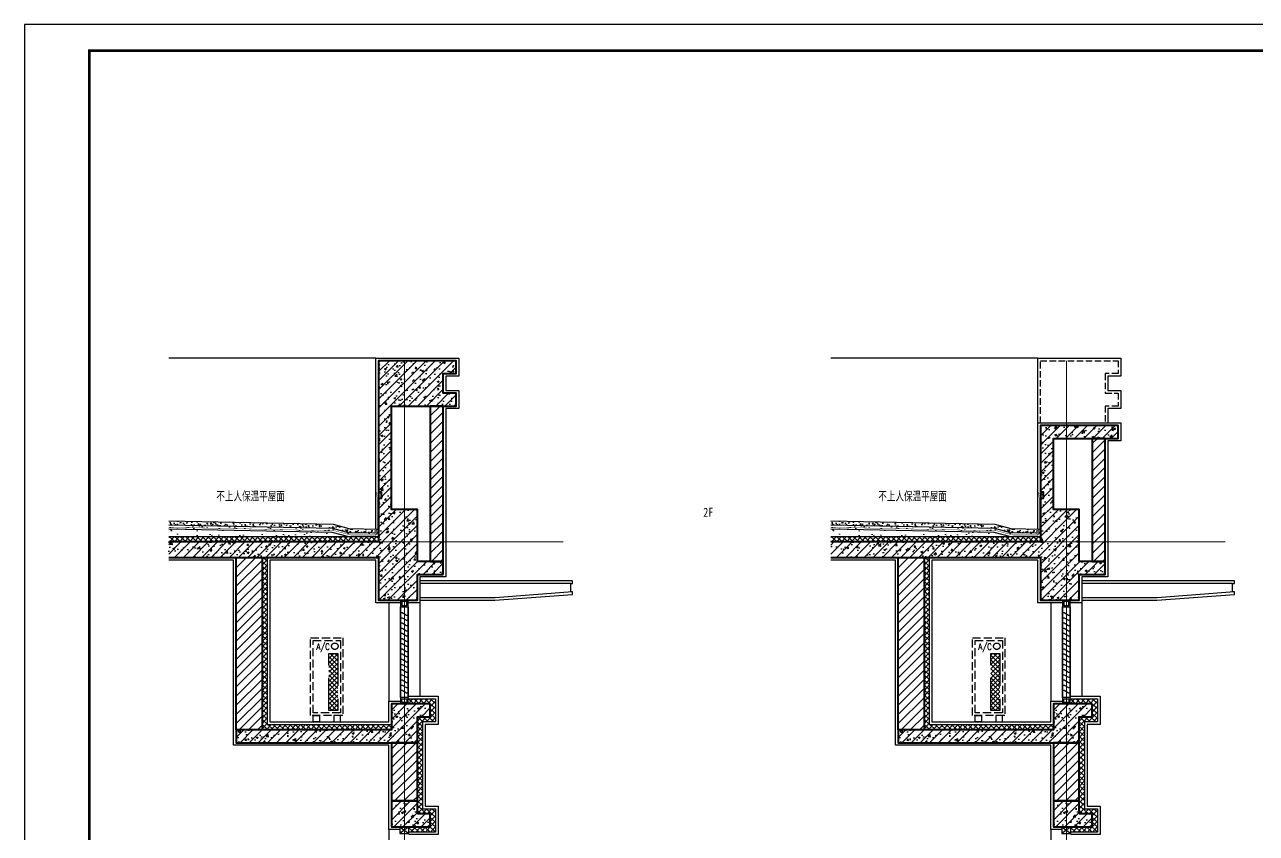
# Model space of a CAD drawing. Extents: x 1188826 to 1909461, y 608442 to 1651179.
# Drawn here: x 1471963 to 1481482, y 933848 to 940094 of the extents above; entities that cross this region are included whole.
import ezdxf

# ---------------------------------------------------------------- set-up
doc = ezdxf.new("R2010")
doc.units = 0
doc.header["$LTSCALE"] = 1000
doc.header["$MEASUREMENT"] = 0
for name, pattern in [('__DASH', [0.35, 0.25, -0.1]), ('ACAD_ISO10W100', [18.5, 12, -3, 0.5, -3]), ('DASH', [0.35, 0.25, -0.1]), ('DOTE', [2.42, 2, -0.2, 0.02, -0.2]), ('HIDDEN2', [0.1875, 0.125, -0.0625])]:
    doc.linetypes.add(name, pattern=pattern)
for name, color, linetype in [('A-HATH(填充)', 8, 'Continuous'), ('A-LM-HA(填充)', 8, 'Continuous'), ('A-LM-W(窗框)', 146, 'Continuous'), ('A-TEXT(房间)', 243, 'Continuous'), ('A-WA-I(保温层)', 40, 'Continuous'), ('A-WA-M(面层)', 43, 'Continuous'), ('A_H_MATERIAL', 40, 'Continuous'), ('PUB_TEXT', 4, 'Continuous'), ('WIN', 4, 'Continuous'), ('图框', 140, 'Continuous'), ('空调外机', 132, 'Continuous'), ('立面', 73, 'Continuous'), ('辅助线', 251, 'Continuous'), ('防水层', 192, 'Continuous')]:
    doc.layers.add(name, color=color, linetype=linetype)
for name, color, linetype, lineweight in [('DOTE', 19, 'DOTE', 9), ('PUB_HATCH', 8, 'Continuous', 9), ('WALL', 9, 'Continuous', 40)]:
    doc.layers.add(name, color=color, linetype=linetype, lineweight=lineweight)
doc.styles.add('HZ', font='txt.shx', dxfattribs={"width": 0.9, "bigfont": 'hztxt.shx'})
doc.styles.add('TXT', font='simplex.shx', dxfattribs={"width": 0.8, "bigfont": 'hztxt.shx'})
doc.styles.add('黑体', font='simhei.ttf')
pattern_1 = [(45, (172996.197, 304607.25), (-35.355339, 35.355339), []), (50, (172996.2, 304607.25), (143.452037, -12.550427), [15, -165]), (355, (172996.2, 304607.25), (-27.750267, 150.438427), [12, -132]), (100.4514, (173008.15, 304606.2), (115.701876, 137.887908), [12.748038, -140.228422]), (46.1842, (172996.2, 304647.25), (213.44821, -33.103803), [22.5, -247.5]), (96.6356, (173013.98, 304644.49), (186.93254, 194.823574), [19.122058, -210.3426]), (351.1842, (172996.2, 304647.25), (186.93239, 194.82372), [18, -198]), (21, (173016.2, 304637.25), (119.38141, -80.523778), [15, -165]), (326, (173016.2, 304637.25), (48.663066, 145.030009), [12, -132]), (71.4514, (173026.15, 304630.54), (168.044526, 64.5061), [12.748038, -140.228422]), (37.5, (172996.197, 304607.25), (2.431971, 66.5787708), [0, -130.4, 0, -134, 0, -132.5]), (7.5, (172996.2, 304607.25), (52.6139075, 78.8823424), [0, -76.4, 0, -127.4, 0, -50.5]), (327.5, (172951.597, 304607.25), (106.7644872, -4.5109743), [0, -50, 0, -156, 0, -207]), (317.5, (172931.6, 304607.25), (116.637234, 20.0209965), [0, -65, 0, -103.6, 0, -147])]
pattern_2 = [(47.8624052, (173016.172, 304608.247), (-20.97382044, 18.97631373), []), (137.8624052, (173016.172, 304608.247), (-18.97631373, -20.97382044), [])]
pattern_3 = [(37.5, (1006422.37, 568620.36), (-4.000078, 122.35331), [0, -96.52, 0, -107.95, 0, -103.1875]), (7.5, (1006422.37, 568620.36), (112.38082, 179.206275), [0, -52.07, 0, -86.995, 0, -33.3375]), (327.5, (1006344.27, 568620.36), (197.748093, 0.359296), [0, -31.75, 0, -114.3, 0, -149.225]), (317.5, (1006344.27, 568620.36), (190.889113, 55.73233), [0, -15.875, 0, -74.93, 0, -85.725])]
pattern_4 = [(45, (178111.953, 304607.25), (-35.355339, 35.355339), []), (50, (178111.95, 304607.25), (143.452037, -12.550427), [15, -165]), (355, (178111.95, 304607.25), (-27.750267, 150.438427), [12, -132]), (100.4514, (178123.91, 304606.2), (115.701876, 137.887908), [12.748038, -140.228422]), (46.1842, (178111.95, 304647.25), (213.44821, -33.103803), [22.5, -247.5]), (96.6356, (178129.74, 304644.49), (186.93254, 194.823574), [19.122058, -210.3426]), (351.1842, (178111.95, 304647.25), (186.93239, 194.82372), [18, -198]), (21, (178131.95, 304637.25), (119.38141, -80.523778), [15, -165]), (326, (178131.95, 304637.25), (48.663066, 145.030009), [12, -132]), (71.4514, (178141.9, 304630.54), (168.044526, 64.5061), [12.748038, -140.228422]), (37.5, (178111.953, 304607.25), (2.431971, 66.5787708), [0, -130.4, 0, -134, 0, -132.5]), (7.5, (178111.95, 304607.25), (52.6139075, 78.8823424), [0, -76.4, 0, -127.4, 0, -50.5]), (327.5, (178067.353, 304607.25), (106.7644872, -4.5109743), [0, -50, 0, -156, 0, -207]), (317.5, (178047.35, 304607.25), (116.637234, 20.0209965), [0, -65, 0, -103.6, 0, -147])]
pattern_5 = [(47.8624052, (178131.928, 304608.247), (-20.97382044, 18.97631373), []), (137.8624052, (178131.928, 304608.247), (-18.97631373, -20.97382044), [])]
pattern_6 = [(37.5, (1011538.13, 568620.36), (-4.000078, 122.35331), [0, -96.52, 0, -107.95, 0, -103.1875]), (7.5, (1011538.13, 568620.36), (112.38082, 179.206275), [0, -52.07, 0, -86.995, 0, -33.3375]), (327.5, (1011460.02, 568620.36), (197.748093, 0.359296), [0, -31.75, 0, -114.3, 0, -149.225]), (317.5, (1011460.02, 568620.36), (190.889113, 55.73233), [0, -15.875, 0, -74.93, 0, -85.725])]

# ---------------------------------------------------------------- blocks, each defined once
blk = doc.blocks.new('A$C63856392')
at = {"layer": '空调外机', "linetype": 'DASH'}
h = blk.add_hatch(dxfattribs=at)
h.set_pattern_fill('NET', color=256, scale=200, angle=45, style=0)
h.set_pattern_definition([(45, (-333662.741, 700712.276), (-17.6776695, 17.6776695), []), (135, (-333662.741, 700712.276), (-17.6776695, -17.6776695), [])])
h.paths.add_polyline_path([(140, 90), (210, 90), (210, 530), (140, 530)])
at = {"layer": '空调外机', "linetype": 'DASH', "ltscale": 0.25}
for points in [[(0, 650), (250, 650), (250, 50), (0, 50)], [(20, 630), (230, 630), (230, 70), (20, 70)]]:
    blk.add_lwpolyline(points, close=True, dxfattribs=at)
at = {"layer": '空调外机', "linetype": 'DASH'}
for points in [[(140, 530), (210, 530), (210, 90), (140, 90)], [(20, 50), (70, 50), (70, 0), (20, 0)], [(230, 50), (180, 50), (180, 0), (230, 0)]]:
    blk.add_lwpolyline(points, close=True, dxfattribs=at)
blk.add_circle((187.3, 585), 25, dxfattribs=at)
at = {"layer": '空调外机', "linetype": 'DASH', "style": 'HZ', "width": 0.8}
blk.add_text('A/C', height=50, dxfattribs=at).set_placement((44.4, 556.3))

msp = doc.modelspace()

# ---------------------------------------------------------------- hatches: boundary and pattern name
at = {"layer": 'A-HATH(填充)'}
h = msp.add_hatch(dxfattribs=at)
h.set_pattern_fill('钢筋混凝土', color=256, scale=20, style=0)
h.set_pattern_definition([(45, (191919.244, 304607.25), (-35.355339, 35.355339), []), (50, (191919.24, 304607.25), (143.452037, -12.550427), [15, -165]), (355, (191919.24, 304607.25), (-27.750267, 150.438427), [12, -132]), (100.4514, (191931.2, 304606.2), (115.701876, 137.887908), [12.748038, -140.228422]), (46.1842, (191919.24, 304647.25), (213.44821, -33.103803), [22.5, -247.5]), (96.6356, (191937.03, 304644.49), (186.93254, 194.823574), [19.122058, -210.3426]), (351.1842, (191919.24, 304647.25), (186.93239, 194.82372), [18, -198]), (21, (191939.24, 304637.25), (119.38141, -80.523778), [15, -165]), (326, (191939.24, 304637.25), (48.663066, 145.030009), [12, -132]), (71.4514, (191949.19, 304630.54), (168.044526, 64.5061), [12.748038, -140.228422]), (37.5, (191919.244, 304607.25), (2.431971, 66.5787708), [0, -130.4, 0, -134, 0, -132.5]), (7.5, (191919.244, 304607.25), (52.6139075, 78.8823424), [0, -76.4, 0, -127.4, 0, -50.5]), (327.5, (191874.644, 304607.25), (106.7644872, -4.5109743), [0, -50, 0, -156, 0, -207]), (317.5, (191854.64, 304607.25), (116.637234, 20.0209965), [0, -65, 0, -103.6, 0, -147])])
h.paths.add_polyline_path([(1473077.5, 936098.4), (1473077.5, 935978.4), (1474698.4, 935978.4), (1474698.4, 935648.4), (1474998.4, 935648.4), (1474998.4, 935848.4), (1475198.4, 935848.4), (1475198.4, 935948.4), (1474998.4, 935948.4), (1474998.4, 936348.4), (1474798.4, 936348.4), (1474798.4, 937148.4), (1475298.4, 937148.4), (1475298.4, 937248.4), (1475198.4, 937248.4), (1475198.4, 937398.4), (1475298.4, 937398.4), (1475298.4, 937498.4), (1474698.4, 937498.4), (1474698.4, 936098.4)])
h = msp.add_hatch(dxfattribs=at)
h.set_pattern_fill('钢筋混凝土', color=256, scale=20, style=0)
h.set_pattern_definition([(45, (179995.13, 304607.25), (-35.355339, 35.355339), []), (50, (179995.13, 304607.25), (143.452037, -12.550427), [15, -165]), (355, (179995.13, 304607.25), (-27.750267, 150.438427), [12, -132]), (100.4514, (180007.08, 304606.2), (115.701876, 137.887908), [12.748038, -140.228422]), (46.1842, (179995.13, 304647.25), (213.44821, -33.103803), [22.5, -247.5]), (96.6356, (180012.92, 304644.49), (186.93254, 194.823574), [19.122058, -210.3426]), (351.1842, (179995.13, 304647.25), (186.93239, 194.82372), [18, -198]), (21, (180015.13, 304637.25), (119.38141, -80.523778), [15, -165]), (326, (180015.13, 304637.25), (48.663066, 145.030009), [12, -132]), (71.4514, (180025.08, 304630.54), (168.044526, 64.5061), [12.748038, -140.228422]), (37.5, (179995.13, 304607.25), (2.431971, 66.5787708), [0, -130.4, 0, -134, 0, -132.5]), (7.5, (179995.13, 304607.25), (52.6139075, 78.8823424), [0, -76.4, 0, -127.4, 0, -50.5]), (327.5, (179950.53, 304607.25), (106.7644872, -4.5109743), [0, -50, 0, -156, 0, -207]), (317.5, (179930.53, 304607.25), (116.637234, 20.0209965), [0, -65, 0, -103.6, 0, -147])])
h.paths.add_polyline_path([(1478193.3, 936098.4), (1478193.3, 935978.4), (1479814.2, 935978.4), (1479814.2, 935648.4), (1480114.2, 935648.4), (1480114.2, 935848.4), (1480314.2, 935848.4), (1480314.2, 935948.4), (1480114.2, 935948.4), (1480114.2, 936348.4), (1479914.2, 936348.4), (1479914.2, 936898.4), (1480414.2, 936898.4), (1480414.2, 936998.4), (1479814.2, 936998.4), (1479814.2, 936098.4)])
h = msp.add_hatch(dxfattribs=at)
h.set_pattern_fill('钢筋混凝土', color=256, scale=20, style=0)
h.set_pattern_definition(pattern_1)
h.paths.add_polyline_path([(1475098.4, 934848.3), (1474798.4, 934848.3), (1474798.4, 934648.3), (1473598.4, 934648.3), (1473598.4, 934548.3), (1474998.4, 934548.3), (1474998.4, 934748.3), (1475098.4, 934748.3)])
h = msp.add_hatch(dxfattribs=at)
h.set_pattern_fill('钢筋混凝土', color=256, scale=20, style=0)
h.set_pattern_definition(pattern_4)
h.paths.add_polyline_path([(1480214.2, 934848.3), (1479914.2, 934848.3), (1479914.2, 934648.3), (1478714.2, 934648.3), (1478714.2, 934548.3), (1480114.2, 934548.3), (1480114.2, 934748.3), (1480214.2, 934748.3)])
h = msp.add_hatch(dxfattribs=at)
h.set_pattern_fill('钢筋混凝土', color=256, scale=20, style=0)
h.set_pattern_definition(pattern_1)
h.paths.add_polyline_path([(1474998.4, 933998.4), (1474998.4, 934098.4), (1474798.4, 934098.4), (1474798.4, 933898.4), (1475098.4, 933898.4), (1475098.4, 933998.4)])
h = msp.add_hatch(dxfattribs=at)
h.set_pattern_fill('钢筋混凝土', color=256, scale=20, style=0)
h.set_pattern_definition(pattern_4)
h.paths.add_polyline_path([(1480114.2, 933998.4), (1480114.2, 934098.4), (1479914.2, 934098.4), (1479914.2, 933898.4), (1480214.2, 933898.4), (1480214.2, 933998.4)])
at = {"layer": 'A-LM-HA(填充)'}
h = msp.add_hatch(dxfattribs=at)
h.set_pattern_fill('混凝土', color=256, scale=10, style=0)
h.set_pattern_definition([(50, (1006422.37, 568620.36), (71.726018, -6.2752135), [7.5, -82.5]), (355, (1006422.37, 568620.36), (-13.875133, 75.219213), [6, -66]), (100.4514, (1006428.35, 568619.836), (57.850938, 68.943954), [6.374019, -70.114211]), (46.1842, (1006422.37, 568640.36), (106.724105, -16.551901), [11.25, -123.75]), (96.6356, (1006431.26, 568638.98), (93.46627, 97.411787), [9.561029, -105.1713]), (351.1842, (1006422.37, 568640.36), (93.466195, 97.41186), [9, -99]), (21, (1006432.37, 568635.36), (59.690705, -40.261889), [7.5, -82.5]), (326, (1006432.37, 568635.36), (24.331533, 72.5150045), [6, -66]), (71.4514, (1006437.345, 568632.004), (84.022263, 32.25305), [6.374019, -70.114211]), (37.5, (1006422.37, 568620.36), (1.2159855, 33.2893854), [0, -65.2, 0, -67, 0, -66.25]), (7.5, (1006422.37, 568620.36), (26.3069537, 39.4411712), [0, -38.2, 0, -63.7, 0, -25.25]), (327.5, (1006400.07, 568620.36), (53.3822436, -2.2554872), [0, -25, 0, -78, 0, -103.5]), (317.5, (1006390.07, 568620.36), (58.318617, 10.0104982), [0, -32.5, 0, -51.8, 0, -73.5])])
h.paths.add_polyline_path([(1473077.5, 936260.6), (1473077.5, 936230.6), (1474342.4, 936205.3), (1474464.3, 936172.8), (1474698.4, 936168.2), (1474698.4, 936198.2), (1474468.6, 936202.8), (1474346.6, 936235.2)])
h = msp.add_hatch(dxfattribs=at)
h.set_pattern_fill('混凝土', color=256, scale=10, style=0)
h.set_pattern_definition([(50, (1011538.127, 568620.36), (71.726018, -6.2752135), [7.5, -82.5]), (355, (1011538.13, 568620.36), (-13.875133, 75.219213), [6, -66]), (100.4514, (1011544.104, 568619.836), (57.850938, 68.943954), [6.374019, -70.114211]), (46.1842, (1011538.13, 568640.36), (106.724105, -16.551901), [11.25, -123.75]), (96.6356, (1011547.02, 568638.98), (93.46627, 97.411787), [9.561029, -105.1713]), (351.1842, (1011538.13, 568640.36), (93.466195, 97.41186), [9, -99]), (21, (1011548.127, 568635.36), (59.690705, -40.261889), [7.5, -82.5]), (326, (1011548.13, 568635.36), (24.331533, 72.5150045), [6, -66]), (71.4514, (1011553.1, 568632.004), (84.022263, 32.25305), [6.374019, -70.114211]), (37.5, (1011538.127, 568620.36), (1.2159855, 33.2893854), [0, -65.2, 0, -67, 0, -66.25]), (7.5, (1011538.127, 568620.36), (26.3069537, 39.4411712), [0, -38.2, 0, -63.7, 0, -25.25]), (327.5, (1011515.827, 568620.36), (53.3822436, -2.2554872), [0, -25, 0, -78, 0, -103.5]), (317.5, (1011505.827, 568620.36), (58.318617, 10.0104982), [0, -32.5, 0, -51.8, 0, -73.5])])
h.paths.add_polyline_path([(1478193.3, 936260.6), (1478193.3, 936230.6), (1479458.2, 936205.3), (1479580.1, 936172.8), (1479814.2, 936168.2), (1479814.2, 936198.2), (1479584.3, 936202.8), (1479462.4, 936235.2)])
at = {"layer": 'PUB_HATCH'}
h = msp.add_hatch(dxfattribs=at)
h.set_pattern_fill('普通砖', color=256, scale=20, style=0)
h.set_pattern_definition([(45, (191919.244, 304643.15), (-35.3553532, 35.3553532), [])])
h.paths.add_polyline_path([(1475098.4, 935948.4), (1475198.4, 935948.4), (1475198.4, 937148.4), (1475098.4, 937148.4)])
h = msp.add_hatch(dxfattribs=at)
h.set_pattern_fill('普通砖', color=256, scale=20, style=0)
h.set_pattern_definition([(45, (179995.13, 304643.15), (-35.3553532, 35.3553532), [])])
h.paths.add_polyline_path([(1480214.2, 935948.4), (1480314.2, 935948.4), (1480314.2, 936898.4), (1480214.2, 936898.4)])
h = msp.add_hatch(dxfattribs=at)
h.set_pattern_fill('AR-SAND', color=256, scale=50)
h.set_pattern_definition(pattern_3)
h.paths.add_polyline_path([(1473077.5, 936230.6), (1473077.5, 936200.6), (1474338.2, 936175.4), (1474477.2, 936138.4), (1474698.4, 936138.4), (1474698.4, 936168.2), (1474464.3, 936172.8), (1474342.4, 936205.3)])
h = msp.add_hatch(dxfattribs=at)
h.set_pattern_fill('AR-SAND', color=256, scale=50)
h.set_pattern_definition(pattern_3)
h.paths.add_polyline_path([(1473077.5, 936200.6), (1473077.5, 936138.4), (1474477.2, 936138.4), (1474338.2, 936175.4)])
h = msp.add_hatch(dxfattribs=at)
h.set_pattern_fill('AR-SAND', color=256, scale=50)
h.set_pattern_definition(pattern_6)
h.paths.add_polyline_path([(1478193.3, 936230.6), (1478193.3, 936200.6), (1479453.9, 936175.4), (1479593, 936138.4), (1479814.2, 936138.4), (1479814.2, 936168.2), (1479580.1, 936172.8), (1479458.2, 936205.3)])
h = msp.add_hatch(dxfattribs=at)
h.set_pattern_fill('AR-SAND', color=256, scale=50)
h.set_pattern_definition(pattern_6)
h.paths.add_polyline_path([(1478193.3, 936200.6), (1478193.3, 936138.4), (1479593, 936138.4), (1479453.9, 936175.4)])
h = msp.add_hatch(dxfattribs=at)
h.set_pattern_fill('多孔材料', color=256, scale=10, angle=2.86241, style=0)
h.set_pattern_definition(pattern_2)
h.paths.add_polyline_path([(1474698.4, 936098.4), (1474698.4, 936138.4), (1473077.5, 936138.4), (1473077.5, 936098.4)])
h = msp.add_hatch(dxfattribs=at)
h.set_pattern_fill('多孔材料', color=256, scale=10, angle=2.86241, style=0)
h.set_pattern_definition(pattern_5)
edge = h.paths.add_edge_path()
edge.add_line((1478193.3, 936098.4), (1479814.2, 936098.4))
edge.add_line((1479814.2, 936098.4), (1479814.2, 936138.4))
edge.add_line((1479814.2, 936138.4), (1478193.3, 936138.4))
h = msp.add_hatch(dxfattribs=at)
h.set_pattern_fill('普通砖', color=256, scale=20, style=0)
h.set_pattern_definition([(45, (172996.197, 304643.15), (-35.3553532, 35.3553532), [])])
h.paths.add_polyline_path([(1473598.4, 935978.4), (1473798.4, 935978.4), (1473798.4, 934648.3), (1473598.4, 934648.3)])
h = msp.add_hatch(dxfattribs=at)
h.set_pattern_fill('多孔材料', color=256, scale=10, angle=2.86241, style=0)
h.set_pattern_definition(pattern_2)
h.paths.add_polyline_path([(1473838.4, 935978.4), (1473798.4, 935978.4), (1473798.4, 934648.3), (1474798.4, 934648.3), (1474798.4, 934688.3), (1473838.4, 934688.3)])
h = msp.add_hatch(dxfattribs=at)
h.set_pattern_fill('普通砖', color=256, scale=20, style=0)
h.set_pattern_definition([(45, (178111.953, 304643.15), (-35.3553532, 35.3553532), [])])
h.paths.add_polyline_path([(1478714.2, 935978.4), (1478914.2, 935978.4), (1478914.2, 934648.3), (1478714.2, 934648.3)])
h = msp.add_hatch(dxfattribs=at)
h.set_pattern_fill('多孔材料', color=256, scale=10, angle=2.86241, style=0)
h.set_pattern_definition(pattern_5)
h.paths.add_polyline_path([(1478954.2, 935978.4), (1478914.2, 935978.4), (1478914.2, 934648.3), (1479914.2, 934648.3), (1479914.2, 934688.3), (1478954.2, 934688.3)])
h = msp.add_hatch(dxfattribs=at)
h.set_pattern_fill('多孔材料', color=256, scale=10, angle=2.86241, style=0)
h.set_pattern_definition(pattern_2)
h.paths.add_polyline_path([(1475038.4, 934708.3), (1475138.4, 934708.3), (1475138.4, 934888.3), (1474928.4, 934888.3), (1474928.4, 934848.3), (1475098.4, 934848.3), (1475098.4, 934748.3), (1474998.4, 934748.3), (1474998.4, 934548.3), (1474998.4, 934098.4), (1474998.4, 934098.4), (1474998.4, 933998.4), (1475098.4, 933998.4), (1475098.4, 933898.4), (1474933.4, 933898.4), (1474933.4, 933858.4), (1475138.4, 933858.4), (1475138.4, 934038.4), (1475038.4, 934038.4)])
h = msp.add_hatch(dxfattribs=at)
h.set_pattern_fill('多孔材料', color=256, scale=10, angle=2.86241, style=0)
h.set_pattern_definition(pattern_5)
h.paths.add_polyline_path([(1480154.2, 934708.3), (1480254.2, 934708.3), (1480254.2, 934888.3), (1480044.2, 934888.3), (1480044.2, 934848.3), (1480214.2, 934848.3), (1480214.2, 934748.3), (1480114.2, 934748.3), (1480114.2, 934548.3), (1480114.2, 934098.4), (1480114.2, 934098.4), (1480114.2, 933998.4), (1480214.2, 933998.4), (1480214.2, 933898.4), (1480049.2, 933898.4), (1480049.2, 933858.4), (1480254.2, 933858.4), (1480254.2, 934038.4), (1480154.2, 934038.4)])
h = msp.add_hatch(dxfattribs=at)
h.set_pattern_fill('普通砖', color=256, scale=20, style=0)
h.set_pattern_definition([(45, (162170.934, 313138.814), (-35.3553532, 35.3553532), [])])
h.paths.add_polyline_path([(1474798.4, 934098.4), (1474998.4, 934098.4), (1474998.4, 934548.3), (1474798.4, 934548.3)])
h = msp.add_hatch(dxfattribs=at)
h.set_pattern_fill('普通砖', color=256, scale=20, style=0)
h.set_pattern_definition([(45, (167286.69, 313138.814), (-35.3553532, 35.3553532), [])])
h.paths.add_polyline_path([(1479914.2, 934098.4), (1480114.2, 934098.4), (1480114.2, 934548.3), (1479914.2, 934548.3)])

# ---------------------------------------------------------------- linework, layer by layer
at = {"layer": 'A-LM-W(窗框)'}
for p, q in [((1474863.4, 933898.4, 0), (1474933.4, 933848.4, 0)), ((1474933.4, 933898.4, 0), (1474863.4, 933848.4, 0)), ((1479979.2, 933898.4, 0), (1480049.2, 933848.4, 0)), ((1480049.2, 933898.4, 0), (1479979.2, 933848.4, 0))]:
    msp.add_line(p, q, dxfattribs=at)
at = {"layer": 'A-LM-W(窗框)', "elevation": 0}
for points in [[(1474933.4, 933898.4), (1474863.4, 933898.4), (1474863.4, 933848.4), (1474933.4, 933848.4), (1474933.4, 933898.4)], [(1480049.2, 933898.4), (1479979.2, 933898.4), (1479979.2, 933848.4), (1480049.2, 933848.4), (1480049.2, 933898.4)]]:
    msp.add_lwpolyline(points, dxfattribs=at)
at = {"layer": 'A-WA-I(保温层)'}
for points in [[(1473077.5, 936098.4), (1474698.4, 936098.4), (1474698.4, 936138.4), (1473077.5, 936138.4)], [(1478193.3, 936098.4), (1479814.2, 936098.4), (1479814.2, 936138.4), (1478193.3, 936138.4)], [(1473838.4, 935978.4), (1473838.4, 934688.3), (1474798.4, 934688.3)], [(1478954.2, 935978.4), (1478954.2, 934688.3), (1479914.2, 934688.3)], [(1474928.4, 934888.3), (1475138.4, 934888.3), (1475138.4, 934708.3), (1475038.4, 934708.3), (1475038.4, 934038.4), (1475138.4, 934038.4), (1475138.4, 933858.4), (1474933.4, 933858.4)], [(1480044.2, 934888.3), (1480254.2, 934888.3), (1480254.2, 934708.3), (1480154.2, 934708.3), (1480154.2, 934038.4), (1480254.2, 934038.4), (1480254.2, 933858.4), (1480049.2, 933858.4)]]:
    msp.add_lwpolyline(points, dxfattribs=at)
at = {"layer": 'A-WA-M(面层)'}
for points in [[(1474678.4, 936198.6), (1474678.4, 937518.4), (1475318.4, 937518.4), (1475318.4, 937378.4), (1475218.4, 937378.4), (1475218.4, 937268.4), (1475318.4, 937268.4), (1475318.4, 937128.4), (1475218.4, 937128.4), (1475218.4, 935828.4), (1475018.4, 935828.4), (1475018.4, 935628.4), (1474928.4, 935628.4)], [(1479794.2, 936198.6), (1479794.2, 937018.4), (1480434.2, 937018.4), (1480434.2, 936878.4), (1480334.2, 936878.4), (1480334.2, 935828.4), (1480134.2, 935828.4), (1480134.2, 935628.4), (1480044.2, 935628.4)], [(1473077.5, 936260.6), (1474346.6, 936235.2), (1474468.6, 936202.8)], [(1473077.5, 936230.6), (1474342.4, 936205.3), (1474464.3, 936172.8), (1474698.4, 936168.2)], [(1473077.5, 936200.6), (1474338.2, 936175.4), (1474477.2, 936138.4)], [(1474468.6, 936202.8), (1474697.8, 936198.2)], [(1478193.3, 936260.6), (1479462.4, 936235.2), (1479584.3, 936202.8)], [(1478193.3, 936230.6), (1479458.2, 936205.3), (1479580.1, 936172.8), (1479814.2, 936168.2)], [(1478193.3, 936200.6), (1479453.9, 936175.4), (1479593, 936138.4)], [(1479584.3, 936202.8), (1479813.6, 936198.2)], [(1474868.4, 935628.3), (1474678.4, 935628.4), (1474678.4, 935958.4), (1473858.4, 935958.4), (1473858.4, 934708.3), (1474778.4, 934708.3), (1474778.4, 934868.3), (1474868.4, 934868.3)], [(1479984.2, 935628.3), (1479794.2, 935628.4), (1479794.2, 935958.4), (1478974.2, 935958.4), (1478974.2, 934708.3), (1479894.2, 934708.3), (1479894.2, 934868.3), (1479984.2, 934868.3)], [(1474928.4, 934908.3), (1475158.4, 934908.3), (1475158.4, 934688.3), (1475058.4, 934688.3), (1475058.4, 934058.4), (1475158.4, 934058.4), (1475158.4, 933838.4), (1474933.4, 933838.4)], [(1480044.2, 934908.3), (1480274.2, 934908.3), (1480274.2, 934688.3), (1480174.2, 934688.3), (1480174.2, 934058.4), (1480274.2, 934058.4), (1480274.2, 933838.4), (1480049.2, 933838.4)]]:
    msp.add_lwpolyline(points, dxfattribs=at)
at = {"layer": 'A-WA-M(面层)', "elevation": 0}
for points in [[(1474863.4, 933878.4), (1474778.4, 933878.4), (1474778.4, 934528.3), (1473578.4, 934528.3), (1473578.4, 935958.4), (1473077.5, 935958.4)], [(1479979.2, 933878.4), (1479894.2, 933878.4), (1479894.2, 934528.3), (1478694.2, 934528.3), (1478694.2, 935958.4), (1478193.3, 935958.4)]]:
    msp.add_lwpolyline(points, dxfattribs=at)
at = {"layer": 'A_H_MATERIAL'}
for p, q in [((1474868.4, 934898.3), (1474868.4, 935598.3)), ((1474871.4, 934898.3), (1474871.4, 935598.3)), ((1474925.4, 935598.3), (1474925.4, 934898.3)), ((1474928.4, 935598.3), (1474928.4, 934898.3)), ((1479984.2, 934898.3), (1479984.2, 935598.3)), ((1479987.2, 934898.3), (1479987.2, 935598.3)), ((1480041.2, 935598.3), (1480041.2, 934898.3)), ((1480044.2, 935598.3), (1480044.2, 934898.3))]:
    msp.add_line(p, q, dxfattribs=at)
for points in [[(1474928.4, 935648.3), (1474868.4, 935648.3), (1474868.4, 935598.3), (1474928.4, 935598.3)], [(1474918.4, 935638.3), (1474878.4, 935638.3), (1474878.4, 935608.3), (1474918.4, 935608.3)], [(1480044.2, 935648.3), (1479984.2, 935648.3), (1479984.2, 935598.3), (1480044.2, 935598.3)], [(1480034.2, 935638.3), (1479994.2, 935638.3), (1479994.2, 935608.3), (1480034.2, 935608.3)], [(1474928.4, 934898.3), (1474868.4, 934898.3), (1474868.4, 934848.3), (1474928.4, 934848.3)], [(1474918.4, 934858.3), (1474878.4, 934858.3), (1474878.4, 934888.3), (1474918.4, 934888.3)], [(1480044.2, 934898.3), (1479984.2, 934898.3), (1479984.2, 934848.3), (1480044.2, 934848.3)], [(1480034.2, 934858.3), (1479994.2, 934858.3), (1479994.2, 934888.3), (1480034.2, 934888.3)]]:
    msp.add_lwpolyline(points, close=True, dxfattribs=at)
for points in [[(1474871.4, 935553.4), (1474881.4, 935553.4), (1474915.4, 935533.4), (1474925.4, 935533.4)], [(1479987.2, 935553.4), (1479997.2, 935553.4), (1480031.2, 935533.4), (1480041.2, 935533.4)], [(1474871.4, 935513.4), (1474881.4, 935513.4), (1474915.4, 935493.4), (1474925.4, 935493.4)], [(1474871.4, 935473.4), (1474881.4, 935473.4), (1474915.4, 935453.4), (1474925.4, 935453.4)], [(1474871.4, 935433.4), (1474881.4, 935433.4), (1474915.4, 935413.4), (1474925.4, 935413.4)], [(1479987.2, 935513.4), (1479997.2, 935513.4), (1480031.2, 935493.4), (1480041.2, 935493.4)], [(1479987.2, 935473.4), (1479997.2, 935473.4), (1480031.2, 935453.4), (1480041.2, 935453.4)], [(1479987.2, 935433.4), (1479997.2, 935433.4), (1480031.2, 935413.4), (1480041.2, 935413.4)], [(1474871.4, 935393.4), (1474881.4, 935393.4), (1474915.4, 935373.4), (1474925.4, 935373.4)], [(1474871.4, 935353.4), (1474881.4, 935353.4), (1474915.4, 935333.4), (1474925.4, 935333.4)], [(1479987.2, 935393.4), (1479997.2, 935393.4), (1480031.2, 935373.4), (1480041.2, 935373.4)], [(1479987.2, 935353.4), (1479997.2, 935353.4), (1480031.2, 935333.4), (1480041.2, 935333.4)], [(1474871.4, 935313.4), (1474881.4, 935313.4), (1474915.4, 935293.4), (1474925.4, 935293.4)], [(1474871.4, 935273.4), (1474881.4, 935273.4), (1474915.4, 935253.4), (1474925.4, 935253.4)], [(1474871.4, 935233.4), (1474881.4, 935233.4), (1474915.4, 935213.4), (1474925.4, 935213.4)], [(1479987.2, 935313.4), (1479997.2, 935313.4), (1480031.2, 935293.4), (1480041.2, 935293.4)], [(1479987.2, 935273.4), (1479997.2, 935273.4), (1480031.2, 935253.4), (1480041.2, 935253.4)], [(1479987.2, 935233.4), (1479997.2, 935233.4), (1480031.2, 935213.4), (1480041.2, 935213.4)], [(1474871.4, 935193.4), (1474881.4, 935193.4), (1474915.4, 935173.4), (1474925.4, 935173.4)], [(1474871.4, 935153.4), (1474881.4, 935153.4), (1474915.4, 935133.4), (1474925.4, 935133.4)], [(1479987.2, 935193.4), (1479997.2, 935193.4), (1480031.2, 935173.4), (1480041.2, 935173.4)], [(1479987.2, 935153.4), (1479997.2, 935153.4), (1480031.2, 935133.4), (1480041.2, 935133.4)], [(1474871.4, 935113.4), (1474881.4, 935113.4), (1474915.4, 935093.4), (1474925.4, 935093.4)], [(1474871.4, 935073.4), (1474881.4, 935073.4), (1474915.4, 935053.4), (1474925.4, 935053.4)], [(1479987.2, 935113.4), (1479997.2, 935113.4), (1480031.2, 935093.4), (1480041.2, 935093.4)], [(1479987.2, 935073.4), (1479997.2, 935073.4), (1480031.2, 935053.4), (1480041.2, 935053.4)], [(1474871.4, 935033.4), (1474881.4, 935033.4), (1474915.4, 935013.4), (1474925.4, 935013.4)], [(1474871.4, 934993.4), (1474881.4, 934993.4), (1474915.4, 934973.4), (1474925.4, 934973.4)], [(1474871.4, 934953.4), (1474881.4, 934953.4), (1474915.4, 934933.4), (1474925.4, 934933.4)], [(1479987.2, 935033.4), (1479997.2, 935033.4), (1480031.2, 935013.4), (1480041.2, 935013.4)], [(1479987.2, 934993.4), (1479997.2, 934993.4), (1480031.2, 934973.4), (1480041.2, 934973.4)], [(1479987.2, 934953.4), (1479997.2, 934953.4), (1480031.2, 934933.4), (1480041.2, 934933.4)]]:
    msp.add_lwpolyline(points, dxfattribs=at)
at = {"layer": 'DOTE', "linetype": 'ACAD_ISO10W100', "ltscale": 100}
for p, q in [((1474898.4, 937498.4), (1474898.4, 930598.4)), ((1480014.2, 937498.4), (1480014.2, 930598.4)), ((1473077.5, 936098.4), (1476125.6, 936098.4)), ((1478193.3, 936098.4), (1481241.3, 936098.4))]:
    msp.add_line(p, q, dxfattribs=at)
at = {"layer": 'WALL'}
for points in [[(1475198.4, 935848.4), (1475198.4, 935948.4), (1474998.4, 935948.4), (1474998.4, 936348.4), (1474798.4, 936348.4), (1474798.4, 937148.4), (1475298.4, 937148.4), (1475298.4, 937248.4), (1475198.4, 937248.4), (1475198.4, 937398.4), (1475298.4, 937398.4), (1475298.4, 937498.4), (1474698.4, 937498.4), (1474698.4, 936098.4), (1473077.5, 936098.4)], [(1474698.4, 937498.4), (1474698.4, 937148.4)], [(1480114.2, 935948.4), (1480114.2, 936348.4), (1479914.2, 936348.4), (1479914.2, 936898.4), (1480414.2, 936898.4), (1480414.2, 936998.4), (1479814.2, 936998.4), (1479814.2, 936098.4), (1478193.3, 936098.4)], [(1474698.4, 936485.3), (1474718.4, 936485.3), (1474718.4, 936435.3), (1474698.4, 936435.3)], [(1479814.2, 936485.3), (1479834.2, 936485.3), (1479834.2, 936435.3), (1479814.2, 936435.3)], [(1473077.5, 935978.4), (1474698.4, 935978.4), (1474698.4, 935648.4), (1474998.4, 935648.4), (1474998.4, 935848.4), (1475198.4, 935848.4)], [(1478193.3, 935978.4), (1479814.2, 935978.4), (1479814.2, 935648.4), (1480114.2, 935648.4), (1480114.2, 935848.4), (1480314.2, 935848.4), (1480314.2, 935948.4), (1480114.2, 935948.4)], [(1475098.4, 934848.3), (1474798.4, 934848.3), (1474798.4, 934648.3), (1473598.4, 934648.3), (1473598.4, 934548.3), (1474998.4, 934548.3), (1474998.4, 934748.3), (1475098.4, 934748.3), (1475098.4, 934848.3)], [(1480214.2, 934848.3), (1479914.2, 934848.3), (1479914.2, 934648.3), (1478714.2, 934648.3), (1478714.2, 934548.3), (1480114.2, 934548.3), (1480114.2, 934748.3), (1480214.2, 934748.3), (1480214.2, 934848.3)], [(1474998.4, 933998.4), (1474998.4, 934098.4), (1474798.4, 934098.4), (1474798.4, 933898.4), (1475098.4, 933898.4), (1475098.4, 933998.4), (1474998.4, 933998.4)], [(1480114.2, 933998.4), (1480114.2, 934098.4), (1479914.2, 934098.4), (1479914.2, 933898.4), (1480214.2, 933898.4), (1480214.2, 933998.4), (1480114.2, 933998.4)]]:
    msp.add_lwpolyline(points, dxfattribs=at)
for points in [[(1475098.4, 935948.4), (1475198.4, 935948.4), (1475198.4, 937148.4), (1475098.4, 937148.4)], [(1480214.2, 935948.4), (1480314.2, 935948.4), (1480314.2, 936898.4), (1480214.2, 936898.4)], [(1473598.4, 935978.4), (1473798.4, 935978.4), (1473798.4, 934648.3), (1473598.4, 934648.3)], [(1478714.2, 935978.4), (1478914.2, 935978.4), (1478914.2, 934648.3), (1478714.2, 934648.3)], [(1474798.4, 934098.4), (1474998.4, 934098.4), (1474998.4, 934548.3), (1474798.4, 934548.3)], [(1479914.2, 934098.4), (1480114.2, 934098.4), (1480114.2, 934548.3), (1479914.2, 934548.3)]]:
    msp.add_lwpolyline(points, close=True, dxfattribs=at)
at = {"layer": '图框'}
msp.add_lwpolyline([(1471963.5, 928213.6), (1488783.5, 928213.6), (1488783.5, 940093.6), (1471963.5, 940093.6)], close=True, dxfattribs=at)
at = {"layer": '图框', "const_width": 20}
msp.add_lwpolyline([(1472463.5, 928413.6), (1488583.5, 928413.6), (1488583.5, 939893.6), (1472463.5, 939893.6)], close=True, dxfattribs=at)
at = {"layer": '立面', "color": 4}
for p, q in [((1476183.4, 935778.4), (1475018.4, 935778.4)), ((1481299.2, 935778.4), (1480134.2, 935778.4))]:
    msp.add_line(p, q, dxfattribs=at)
for points in [[(1475018.4, 935648.4), (1475598.4, 935648.4), (1476198.4, 935693.4), (1476198.4, 935713.4), (1476183.4, 935712.2), (1476183.4, 935778.4), (1476198.4, 935778.4), (1476198.4, 935798.4), (1475018.4, 935798.4), (1475018.4, 935648.4)], [(1476198.4, 935713.3), (1475599.2, 935668.4), (1475018.4, 935668.4)], [(1480134.2, 935648.4), (1480714.2, 935648.4), (1481314.2, 935693.4), (1481314.2, 935713.4), (1481299.2, 935712.2), (1481299.2, 935778.4), (1481314.2, 935778.4), (1481314.2, 935798.4), (1480134.2, 935798.4)], [(1480134.2, 935798.4), (1480134.2, 935648.4)], [(1481314.2, 935713.3), (1480714.9, 935668.4), (1480134.2, 935668.4)]]:
    msp.add_lwpolyline(points, dxfattribs=at)
at = {"layer": '辅助线'}
for points in [[(1474678.4, 937518.4), (1473077.5, 937518.4)], [(1479794.2, 937518.4), (1478193.3, 937518.4)], [(1479794.2, 937018.4), (1479794.2, 937518.4), (1480434.2, 937518.4), (1480434.2, 937378.4), (1480334.2, 937378.4), (1480334.2, 937268.4), (1480434.2, 937268.4), (1480434.2, 937128.4), (1480334.2, 937128.4), (1480334.2, 937018.4)], [(1474778.4, 935628.4), (1474778.4, 934868.3)], [(1475018.4, 935628.4), (1475018.4, 934908.3)], [(1479894.2, 935628.4), (1479894.2, 934868.3)], [(1480134.2, 935628.4), (1480134.2, 934908.3)]]:
    msp.add_lwpolyline(points, dxfattribs=at)
at = {"layer": '辅助线', "linetype": '__DASH', "ltscale": 0.2}
msp.add_lwpolyline([(1479814.2, 937018.4), (1479814.2, 937498.4), (1480414.2, 937498.4), (1480414.2, 937398.4), (1480314.2, 937398.4), (1480314.2, 937248.4), (1480414.2, 937248.4), (1480414.2, 937148.4), (1480314.2, 937148.4), (1480314.2, 937018.4)], dxfattribs=at)
at = {"layer": '辅助线', "elevation": 0}
for points in [[(1474778.4, 933878.4), (1474778.4, 931298.4)], [(1479894.2, 933878.4), (1479894.2, 931298.4)]]:
    msp.add_lwpolyline(points, dxfattribs=at)
at = {"layer": '防水层', "linetype": 'HIDDEN2', "ltscale": 0.2, "const_width": 3}
for points in [[(1474680.6, 936447.8), (1474718.4, 936485.3)], [(1474684.8, 936484.5), (1474684.8, 936456.7)], [(1474684.8, 936470.6), (1474725.8, 936470.6)], [(1479796.4, 936447.8), (1479834.2, 936485.3)], [(1479800.6, 936484.5), (1479800.6, 936456.7)], [(1479800.6, 936470.6), (1479841.5, 936470.6)]]:
    msp.add_lwpolyline(points, dxfattribs=at)
for points in [[(1474688.4, 936449.3), (1474688.4, 936178.4, -0.411589), (1474663.6, 936153.4, -0.002239), (1474663.3, 936153.4), (1474483.8, 936153.4, -0.065108), (1474474.8, 936154.5), (1474365.4, 936183.6, 0.059743), (1474357.2, 936184.8), (1473077.5, 936212.2)], [(1474693.4, 936449.3), (1474693.4, 936178.4, -0.410517), (1474663.8, 936148.4, -0.003156), (1474663.3, 936148.4), (1474483.8, 936148.4)], [(1479804.2, 936449.3), (1479804.2, 936178.4, -0.411589), (1479779.4, 936153.4, -0.002239), (1479779, 936153.4), (1479599.5, 936153.4, -0.065108), (1479590.5, 936154.5), (1479481.2, 936183.6, 0.059743), (1479472.9, 936184.8), (1478193.3, 936212.2)], [(1479809.2, 936449.3), (1479809.2, 936178.4, -0.410517), (1479779.5, 936148.4, -0.003156), (1479779, 936148.4), (1479599.5, 936148.4)]]:
    msp.add_lwpolyline(points, format="xyb", dxfattribs=at)

# ---------------------------------------------------------------- block references
at = {"layer": 'WIN'}
for p in [(1474173.4, 934708.3), (1479289.2, 934708.3)]:
    msp.add_blockref('A$C63856392', p, dxfattribs=at)

# ---------------------------------------------------------------- texts
at = {"layer": 'A-TEXT(房间)', "style": '黑体', "width": 0.8}
msp.add_text('2F', height=70, dxfattribs=at).set_placement((1477208.5, 936292.9))
at = {"layer": 'PUB_TEXT', "color": 7, "style": 'TXT', "width": 0.7}
for p in [(1473445.1, 936411.8, 0), (1478560.9, 936411.8, 0)]:
    msp.add_text('不上人保温平屋面', height=70, dxfattribs=at).set_placement(p)

doc.saveas('drawing.dxf')
